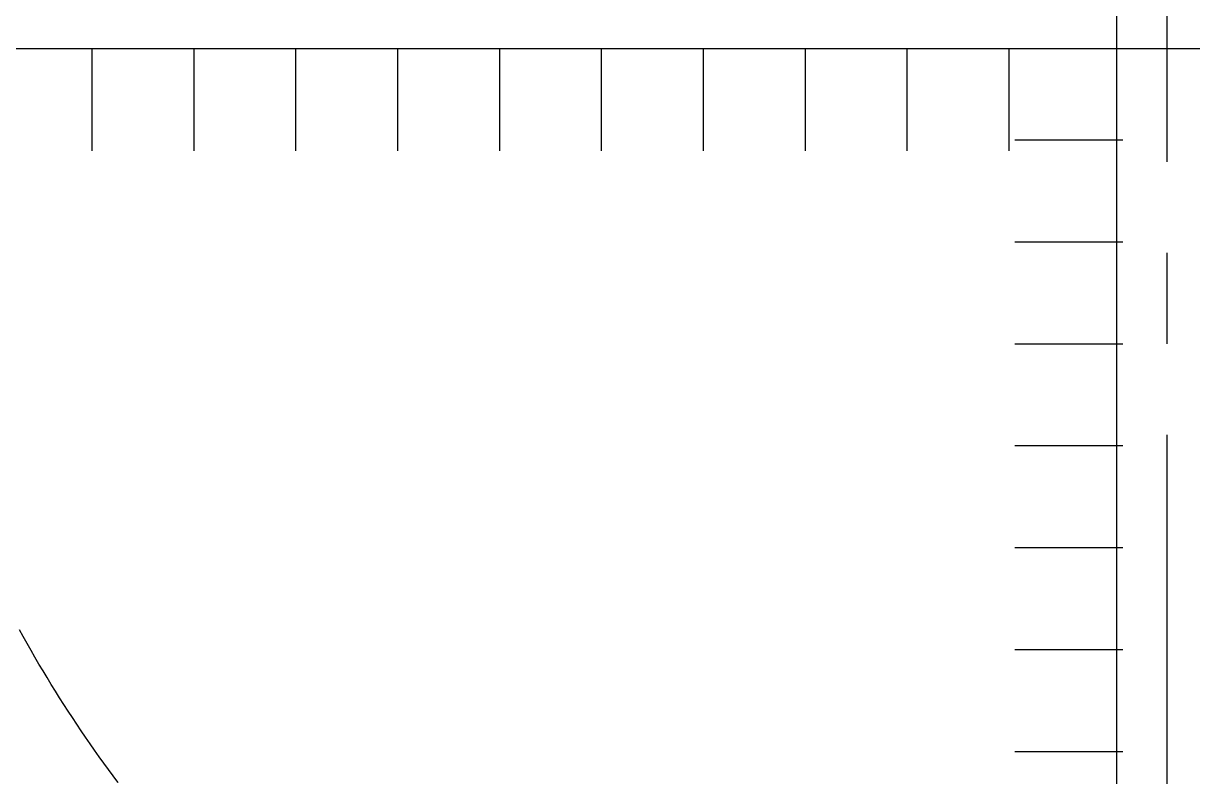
# Model space of a CAD drawing. Header units: millimetres. Extents: x -121190 to 167528, y -50070 to 22631.
# Drawn here: x 24641 to 25444, y 4642 to 5159 of the extents above; entities that cross this region are included whole.
import ezdxf

# ---------------------------------------------------------------- set-up
doc = ezdxf.new("R2010")
doc.units = ezdxf.units.MM
doc.header["$MEASUREMENT"] = 0
doc.linetypes.add('CENTER2', pattern=[1.125, 0.75, -0.125, 0.125, -0.125])
doc.linetypes.add('HIDDEN', pattern=[0.375, 0.25, -0.125])
for name, color, linetype in [('04.HIDDEN', 8, 'HIDDEN'), ('10.HATCH', 9, 'Continuous'), ('CDC.01.AXIS', 160, 'CENTER2')]:
    doc.layers.add(name, color=color, linetype=linetype)
doc.layers.add('CDC_03.BORDER', color=3, linetype='Continuous', lineweight=25)

msp = doc.modelspace()

# ---------------------------------------------------------------- linework, layer by layer
at = {"layer": '04.HIDDEN', "ltscale": 500}
msp.add_circle((25426.87, 5176.84), 900, dxfattribs=at)
at = {"layer": '10.HATCH', "ltscale": 10}
for p, q in [((24687.87, 5141.84), (24687.87, 5071.84)), ((24757.87, 5141.84), (24757.87, 5071.84)), ((24827.87, 5141.84), (24827.87, 5071.84)), ((24897.87, 5141.84), (24897.87, 5071.84)), ((24967.87, 5141.84), (24967.87, 5071.84)), ((25037.87, 5141.84), (25037.87, 5071.84)), ((25107.87, 5141.84), (25107.87, 5071.84)), ((25177.87, 5141.84), (25177.87, 5071.84)), ((25247.87, 5141.84), (25247.87, 5071.84)), ((25317.87, 5141.84), (25317.87, 5071.84)), ((25321.87, 5079.44), (25391.87, 5079.44)), ((25321.91, 5079.44), (25391.91, 5079.44)), ((25321.96, 5079.44), (25391.96, 5079.44)), ((25322, 5079.44), (25392, 5079.44)), ((25322.04, 5079.44), (25392.04, 5079.44)), ((25322.09, 5079.44), (25392.09, 5079.44)), ((25322.13, 5079.44), (25392.13, 5079.44)), ((25322.18, 5079.44), (25392.18, 5079.44)), ((25322.22, 5079.44), (25392.22, 5079.44)), ((25322.26, 5079.44), (25392.26, 5079.44)), ((25322.31, 5079.44), (25392.31, 5079.44)), ((25322.35, 5079.44), (25392.35, 5079.44)), ((25322.39, 5079.44), (25392.39, 5079.44)), ((25322.44, 5079.44), (25392.44, 5079.44)), ((25322.48, 5079.44), (25392.48, 5079.44)), ((25322.53, 5079.44), (25392.53, 5079.44)), ((25322.57, 5079.44), (25392.57, 5079.44)), ((25322.61, 5079.44), (25392.61, 5079.44)), ((25322.66, 5079.44), (25392.66, 5079.44)), ((25322.7, 5079.44), (25392.7, 5079.44)), ((25322.74, 5079.44), (25392.74, 5079.44)), ((25322.79, 5079.44), (25392.79, 5079.44)), ((25322.83, 5079.44), (25392.83, 5079.44)), ((25322.88, 5079.44), (25392.88, 5079.44)), ((25322.92, 5079.44), (25392.92, 5079.44)), ((25322.96, 5079.44), (25392.96, 5079.44)), ((25323.01, 5079.44), (25393.01, 5079.44)), ((25323.05, 5079.44), (25393.05, 5079.44)), ((25323.09, 5079.44), (25393.09, 5079.44)), ((25323.14, 5079.44), (25393.14, 5079.44)), ((25323.18, 5079.44), (25393.18, 5079.44)), ((25323.23, 5079.44), (25393.23, 5079.44)), ((25323.27, 5079.44), (25393.27, 5079.44)), ((25323.31, 5079.44), (25393.31, 5079.44)), ((25323.36, 5079.44), (25393.36, 5079.44)), ((25323.4, 5079.44), (25393.4, 5079.44)), ((25323.44, 5079.44), (25393.44, 5079.44)), ((25323.49, 5079.44), (25393.49, 5079.44)), ((25323.53, 5079.44), (25393.53, 5079.44)), ((25323.58, 5079.44), (25393.58, 5079.44)), ((25323.62, 5079.44), (25393.62, 5079.44)), ((25323.66, 5079.44), (25393.66, 5079.44)), ((25323.71, 5079.44), (25393.71, 5079.44)), ((25323.75, 5079.44), (25393.75, 5079.44)), ((25323.79, 5079.44), (25393.79, 5079.44)), ((25323.84, 5079.44), (25393.84, 5079.44)), ((25323.88, 5079.44), (25393.88, 5079.44)), ((25323.93, 5079.44), (25393.93, 5079.44)), ((25323.97, 5079.44), (25393.97, 5079.44)), ((25324.01, 5079.44), (25394.01, 5079.44)), ((25324.06, 5079.44), (25394.06, 5079.44)), ((25324.1, 5079.44), (25394.1, 5079.44)), ((25324.14, 5079.44), (25394.14, 5079.44)), ((25324.19, 5079.44), (25394.19, 5079.44)), ((25324.23, 5079.44), (25394.23, 5079.44)), ((25324.28, 5079.44), (25394.28, 5079.44)), ((25324.32, 5079.44), (25394.32, 5079.44)), ((25324.36, 5079.44), (25394.36, 5079.44)), ((25324.41, 5079.44), (25394.41, 5079.44)), ((25324.45, 5079.44), (25394.45, 5079.44)), ((25324.49, 5079.44), (25394.49, 5079.44)), ((25324.54, 5079.44), (25394.54, 5079.44)), ((25324.58, 5079.44), (25394.58, 5079.44)), ((25324.63, 5079.44), (25394.63, 5079.44)), ((25324.67, 5079.44), (25394.67, 5079.44)), ((25324.71, 5079.44), (25394.71, 5079.44)), ((25324.76, 5079.44), (25394.76, 5079.44)), ((25324.8, 5079.44), (25394.8, 5079.44)), ((25324.84, 5079.44), (25394.84, 5079.44)), ((25324.89, 5079.44), (25394.89, 5079.44)), ((25324.93, 5079.44), (25394.93, 5079.44)), ((25324.98, 5079.44), (25394.98, 5079.44)), ((25325.02, 5079.44), (25395.02, 5079.44)), ((25325.06, 5079.44), (25395.06, 5079.44)), ((25325.11, 5079.44), (25395.11, 5079.44)), ((25325.15, 5079.44), (25395.15, 5079.44)), ((25325.19, 5079.44), (25395.19, 5079.44)), ((25325.24, 5079.44), (25395.24, 5079.44)), ((25325.28, 5079.44), (25395.28, 5079.44)), ((25325.33, 5079.44), (25395.33, 5079.44)), ((25325.37, 5079.44), (25395.37, 5079.44)), ((25325.41, 5079.44), (25395.41, 5079.44)), ((25325.46, 5079.44), (25395.46, 5079.44)), ((25325.5, 5079.44), (25395.5, 5079.44)), ((25325.54, 5079.44), (25395.54, 5079.44)), ((25325.59, 5079.44), (25395.59, 5079.44)), ((25325.63, 5079.44), (25395.63, 5079.44)), ((25325.68, 5079.44), (25395.68, 5079.44)), ((25325.72, 5079.44), (25395.72, 5079.44)), ((25325.76, 5079.44), (25395.76, 5079.44)), ((25325.81, 5079.44), (25395.81, 5079.44)), ((25325.85, 5079.44), (25395.85, 5079.44)), ((25325.89, 5079.44), (25395.89, 5079.44)), ((25325.94, 5079.44), (25395.94, 5079.44)), ((25325.98, 5079.44), (25395.98, 5079.44)), ((25326.03, 5079.44), (25396.03, 5079.44)), ((25326.07, 5079.44), (25396.07, 5079.44)), ((25326.11, 5079.44), (25396.11, 5079.44)), ((25326.16, 5079.44), (25396.16, 5079.44)), ((25326.2, 5079.44), (25396.2, 5079.44)), ((25321.87, 5009.44), (25391.87, 5009.44)), ((25321.91, 5009.44), (25391.91, 5009.44)), ((25321.96, 5009.44), (25391.96, 5009.44)), ((25322, 5009.44), (25392, 5009.44)), ((25322.04, 5009.44), (25392.04, 5009.44)), ((25322.09, 5009.44), (25392.09, 5009.44)), ((25322.13, 5009.44), (25392.13, 5009.44)), ((25322.18, 5009.44), (25392.18, 5009.44)), ((25322.22, 5009.44), (25392.22, 5009.44)), ((25322.26, 5009.44), (25392.26, 5009.44)), ((25322.31, 5009.44), (25392.31, 5009.44)), ((25322.35, 5009.44), (25392.35, 5009.44)), ((25322.39, 5009.44), (25392.39, 5009.44)), ((25322.44, 5009.44), (25392.44, 5009.44)), ((25322.48, 5009.44), (25392.48, 5009.44)), ((25322.53, 5009.44), (25392.53, 5009.44)), ((25322.57, 5009.44), (25392.57, 5009.44)), ((25322.61, 5009.44), (25392.61, 5009.44)), ((25322.66, 5009.44), (25392.66, 5009.44)), ((25322.7, 5009.44), (25392.7, 5009.44)), ((25322.74, 5009.44), (25392.74, 5009.44)), ((25322.79, 5009.44), (25392.79, 5009.44)), ((25322.83, 5009.44), (25392.83, 5009.44)), ((25322.88, 5009.44), (25392.88, 5009.44)), ((25322.92, 5009.44), (25392.92, 5009.44)), ((25322.96, 5009.44), (25392.96, 5009.44)), ((25323.01, 5009.44), (25393.01, 5009.44)), ((25323.05, 5009.44), (25393.05, 5009.44)), ((25323.09, 5009.44), (25393.09, 5009.44)), ((25323.14, 5009.44), (25393.14, 5009.44)), ((25323.18, 5009.44), (25393.18, 5009.44)), ((25323.23, 5009.44), (25393.23, 5009.44)), ((25323.27, 5009.44), (25393.27, 5009.44)), ((25323.31, 5009.44), (25393.31, 5009.44)), ((25323.36, 5009.44), (25393.36, 5009.44)), ((25323.4, 5009.44), (25393.4, 5009.44)), ((25323.44, 5009.44), (25393.44, 5009.44)), ((25323.49, 5009.44), (25393.49, 5009.44)), ((25323.53, 5009.44), (25393.53, 5009.44)), ((25323.58, 5009.44), (25393.58, 5009.44)), ((25323.62, 5009.44), (25393.62, 5009.44)), ((25323.66, 5009.44), (25393.66, 5009.44)), ((25323.71, 5009.44), (25393.71, 5009.44)), ((25323.75, 5009.44), (25393.75, 5009.44)), ((25323.79, 5009.44), (25393.79, 5009.44)), ((25323.84, 5009.44), (25393.84, 5009.44)), ((25323.88, 5009.44), (25393.88, 5009.44)), ((25323.93, 5009.44), (25393.93, 5009.44)), ((25323.97, 5009.44), (25393.97, 5009.44)), ((25324.01, 5009.44), (25394.01, 5009.44)), ((25324.06, 5009.44), (25394.06, 5009.44)), ((25324.1, 5009.44), (25394.1, 5009.44)), ((25324.14, 5009.44), (25394.14, 5009.44)), ((25324.19, 5009.44), (25394.19, 5009.44)), ((25324.23, 5009.44), (25394.23, 5009.44)), ((25324.28, 5009.44), (25394.28, 5009.44)), ((25324.32, 5009.44), (25394.32, 5009.44)), ((25324.36, 5009.44), (25394.36, 5009.44)), ((25324.41, 5009.44), (25394.41, 5009.44)), ((25324.45, 5009.44), (25394.45, 5009.44)), ((25324.49, 5009.44), (25394.49, 5009.44)), ((25324.54, 5009.44), (25394.54, 5009.44)), ((25324.58, 5009.44), (25394.58, 5009.44)), ((25324.63, 5009.44), (25394.63, 5009.44)), ((25324.67, 5009.44), (25394.67, 5009.44)), ((25324.71, 5009.44), (25394.71, 5009.44)), ((25324.76, 5009.44), (25394.76, 5009.44)), ((25324.8, 5009.44), (25394.8, 5009.44)), ((25324.84, 5009.44), (25394.84, 5009.44)), ((25324.89, 5009.44), (25394.89, 5009.44)), ((25324.93, 5009.44), (25394.93, 5009.44)), ((25324.98, 5009.44), (25394.98, 5009.44)), ((25325.02, 5009.44), (25395.02, 5009.44)), ((25325.06, 5009.44), (25395.06, 5009.44)), ((25325.11, 5009.44), (25395.11, 5009.44)), ((25325.15, 5009.44), (25395.15, 5009.44)), ((25325.19, 5009.44), (25395.19, 5009.44)), ((25325.24, 5009.44), (25395.24, 5009.44)), ((25325.28, 5009.44), (25395.28, 5009.44)), ((25325.33, 5009.44), (25395.33, 5009.44)), ((25325.37, 5009.44), (25395.37, 5009.44)), ((25325.41, 5009.44), (25395.41, 5009.44)), ((25325.46, 5009.44), (25395.46, 5009.44)), ((25325.5, 5009.44), (25395.5, 5009.44)), ((25325.54, 5009.44), (25395.54, 5009.44)), ((25325.59, 5009.44), (25395.59, 5009.44)), ((25325.63, 5009.44), (25395.63, 5009.44)), ((25325.68, 5009.44), (25395.68, 5009.44)), ((25325.72, 5009.44), (25395.72, 5009.44)), ((25325.76, 5009.44), (25395.76, 5009.44)), ((25325.81, 5009.44), (25395.81, 5009.44)), ((25325.85, 5009.44), (25395.85, 5009.44)), ((25325.89, 5009.44), (25395.89, 5009.44)), ((25325.94, 5009.44), (25395.94, 5009.44)), ((25325.98, 5009.44), (25395.98, 5009.44)), ((25326.03, 5009.44), (25396.03, 5009.44)), ((25326.07, 5009.44), (25396.07, 5009.44)), ((25326.11, 5009.44), (25396.11, 5009.44)), ((25326.16, 5009.44), (25396.16, 5009.44)), ((25326.2, 5009.44), (25396.2, 5009.44)), ((25321.87, 4939.44), (25391.87, 4939.44)), ((25321.91, 4939.44), (25391.91, 4939.44)), ((25321.96, 4939.44), (25391.96, 4939.44)), ((25322, 4939.44), (25392, 4939.44)), ((25322.04, 4939.44), (25392.04, 4939.44)), ((25322.09, 4939.44), (25392.09, 4939.44)), ((25322.13, 4939.44), (25392.13, 4939.44)), ((25322.18, 4939.44), (25392.18, 4939.44)), ((25322.22, 4939.44), (25392.22, 4939.44)), ((25322.26, 4939.44), (25392.26, 4939.44)), ((25322.31, 4939.44), (25392.31, 4939.44)), ((25322.35, 4939.44), (25392.35, 4939.44)), ((25322.39, 4939.44), (25392.39, 4939.44)), ((25322.44, 4939.44), (25392.44, 4939.44)), ((25322.48, 4939.44), (25392.48, 4939.44)), ((25322.53, 4939.44), (25392.53, 4939.44)), ((25322.57, 4939.44), (25392.57, 4939.44)), ((25322.61, 4939.44), (25392.61, 4939.44)), ((25322.66, 4939.44), (25392.66, 4939.44)), ((25322.7, 4939.44), (25392.7, 4939.44)), ((25322.74, 4939.44), (25392.74, 4939.44)), ((25322.79, 4939.44), (25392.79, 4939.44)), ((25322.83, 4939.44), (25392.83, 4939.44)), ((25322.88, 4939.44), (25392.88, 4939.44)), ((25322.92, 4939.44), (25392.92, 4939.44)), ((25322.96, 4939.44), (25392.96, 4939.44)), ((25323.01, 4939.44), (25393.01, 4939.44)), ((25323.05, 4939.44), (25393.05, 4939.44)), ((25323.09, 4939.44), (25393.09, 4939.44)), ((25323.14, 4939.44), (25393.14, 4939.44)), ((25323.18, 4939.44), (25393.18, 4939.44)), ((25323.23, 4939.44), (25393.23, 4939.44)), ((25323.27, 4939.44), (25393.27, 4939.44)), ((25323.31, 4939.44), (25393.31, 4939.44)), ((25323.36, 4939.44), (25393.36, 4939.44)), ((25323.4, 4939.44), (25393.4, 4939.44)), ((25323.44, 4939.44), (25393.44, 4939.44)), ((25323.49, 4939.44), (25393.49, 4939.44)), ((25323.53, 4939.44), (25393.53, 4939.44)), ((25323.58, 4939.44), (25393.58, 4939.44)), ((25323.62, 4939.44), (25393.62, 4939.44)), ((25323.66, 4939.44), (25393.66, 4939.44)), ((25323.71, 4939.44), (25393.71, 4939.44)), ((25323.75, 4939.44), (25393.75, 4939.44)), ((25323.79, 4939.44), (25393.79, 4939.44)), ((25323.84, 4939.44), (25393.84, 4939.44)), ((25323.88, 4939.44), (25393.88, 4939.44)), ((25323.93, 4939.44), (25393.93, 4939.44)), ((25323.97, 4939.44), (25393.97, 4939.44)), ((25324.01, 4939.44), (25394.01, 4939.44)), ((25324.06, 4939.44), (25394.06, 4939.44)), ((25324.1, 4939.44), (25394.1, 4939.44)), ((25324.14, 4939.44), (25394.14, 4939.44)), ((25324.19, 4939.44), (25394.19, 4939.44)), ((25324.23, 4939.44), (25394.23, 4939.44)), ((25324.28, 4939.44), (25394.28, 4939.44)), ((25324.32, 4939.44), (25394.32, 4939.44)), ((25324.36, 4939.44), (25394.36, 4939.44)), ((25324.41, 4939.44), (25394.41, 4939.44)), ((25324.45, 4939.44), (25394.45, 4939.44)), ((25324.49, 4939.44), (25394.49, 4939.44)), ((25324.54, 4939.44), (25394.54, 4939.44)), ((25324.58, 4939.44), (25394.58, 4939.44)), ((25324.63, 4939.44), (25394.63, 4939.44)), ((25324.67, 4939.44), (25394.67, 4939.44)), ((25324.71, 4939.44), (25394.71, 4939.44)), ((25324.76, 4939.44), (25394.76, 4939.44)), ((25324.8, 4939.44), (25394.8, 4939.44)), ((25324.84, 4939.44), (25394.84, 4939.44)), ((25324.89, 4939.44), (25394.89, 4939.44)), ((25324.93, 4939.44), (25394.93, 4939.44)), ((25324.98, 4939.44), (25394.98, 4939.44)), ((25325.02, 4939.44), (25395.02, 4939.44)), ((25325.06, 4939.44), (25395.06, 4939.44)), ((25325.11, 4939.44), (25395.11, 4939.44)), ((25325.15, 4939.44), (25395.15, 4939.44)), ((25325.19, 4939.44), (25395.19, 4939.44)), ((25325.24, 4939.44), (25395.24, 4939.44)), ((25325.28, 4939.44), (25395.28, 4939.44)), ((25325.33, 4939.44), (25395.33, 4939.44)), ((25325.37, 4939.44), (25395.37, 4939.44)), ((25325.41, 4939.44), (25395.41, 4939.44)), ((25325.46, 4939.44), (25395.46, 4939.44)), ((25325.5, 4939.44), (25395.5, 4939.44)), ((25325.54, 4939.44), (25395.54, 4939.44)), ((25325.59, 4939.44), (25395.59, 4939.44)), ((25325.63, 4939.44), (25395.63, 4939.44)), ((25325.68, 4939.44), (25395.68, 4939.44)), ((25325.72, 4939.44), (25395.72, 4939.44)), ((25325.76, 4939.44), (25395.76, 4939.44)), ((25325.81, 4939.44), (25395.81, 4939.44)), ((25325.85, 4939.44), (25395.85, 4939.44)), ((25325.89, 4939.44), (25395.89, 4939.44)), ((25325.94, 4939.44), (25395.94, 4939.44)), ((25325.98, 4939.44), (25395.98, 4939.44)), ((25326.03, 4939.44), (25396.03, 4939.44)), ((25326.07, 4939.44), (25396.07, 4939.44)), ((25326.11, 4939.44), (25396.11, 4939.44)), ((25326.16, 4939.44), (25396.16, 4939.44)), ((25326.2, 4939.44), (25396.2, 4939.44)), ((25321.87, 4869.44), (25391.87, 4869.44)), ((25321.91, 4869.44), (25391.91, 4869.44)), ((25321.96, 4869.44), (25391.96, 4869.44)), ((25322, 4869.44), (25392, 4869.44)), ((25322.04, 4869.44), (25392.04, 4869.44)), ((25322.09, 4869.44), (25392.09, 4869.44)), ((25322.13, 4869.44), (25392.13, 4869.44)), ((25322.18, 4869.44), (25392.18, 4869.44)), ((25322.22, 4869.44), (25392.22, 4869.44)), ((25322.26, 4869.44), (25392.26, 4869.44)), ((25322.31, 4869.44), (25392.31, 4869.44)), ((25322.35, 4869.44), (25392.35, 4869.44)), ((25322.39, 4869.44), (25392.39, 4869.44)), ((25322.44, 4869.44), (25392.44, 4869.44)), ((25322.48, 4869.44), (25392.48, 4869.44)), ((25322.53, 4869.44), (25392.53, 4869.44)), ((25322.57, 4869.44), (25392.57, 4869.44)), ((25322.61, 4869.44), (25392.61, 4869.44)), ((25322.66, 4869.44), (25392.66, 4869.44)), ((25322.7, 4869.44), (25392.7, 4869.44)), ((25322.74, 4869.44), (25392.74, 4869.44)), ((25322.79, 4869.44), (25392.79, 4869.44)), ((25322.83, 4869.44), (25392.83, 4869.44)), ((25322.88, 4869.44), (25392.88, 4869.44)), ((25322.92, 4869.44), (25392.92, 4869.44)), ((25322.96, 4869.44), (25392.96, 4869.44)), ((25323.01, 4869.44), (25393.01, 4869.44)), ((25323.05, 4869.44), (25393.05, 4869.44)), ((25323.09, 4869.44), (25393.09, 4869.44)), ((25323.14, 4869.44), (25393.14, 4869.44)), ((25323.18, 4869.44), (25393.18, 4869.44)), ((25323.23, 4869.44), (25393.23, 4869.44)), ((25323.27, 4869.44), (25393.27, 4869.44)), ((25323.31, 4869.44), (25393.31, 4869.44)), ((25323.36, 4869.44), (25393.36, 4869.44)), ((25323.4, 4869.44), (25393.4, 4869.44)), ((25323.44, 4869.44), (25393.44, 4869.44)), ((25323.49, 4869.44), (25393.49, 4869.44)), ((25323.53, 4869.44), (25393.53, 4869.44)), ((25323.58, 4869.44), (25393.58, 4869.44)), ((25323.62, 4869.44), (25393.62, 4869.44)), ((25323.66, 4869.44), (25393.66, 4869.44)), ((25323.71, 4869.44), (25393.71, 4869.44)), ((25323.75, 4869.44), (25393.75, 4869.44)), ((25323.79, 4869.44), (25393.79, 4869.44)), ((25323.84, 4869.44), (25393.84, 4869.44)), ((25323.88, 4869.44), (25393.88, 4869.44)), ((25323.93, 4869.44), (25393.93, 4869.44)), ((25323.97, 4869.44), (25393.97, 4869.44)), ((25324.01, 4869.44), (25394.01, 4869.44)), ((25324.06, 4869.44), (25394.06, 4869.44)), ((25324.1, 4869.44), (25394.1, 4869.44)), ((25324.14, 4869.44), (25394.14, 4869.44)), ((25324.19, 4869.44), (25394.19, 4869.44)), ((25324.23, 4869.44), (25394.23, 4869.44)), ((25324.28, 4869.44), (25394.28, 4869.44)), ((25324.32, 4869.44), (25394.32, 4869.44)), ((25324.36, 4869.44), (25394.36, 4869.44)), ((25324.41, 4869.44), (25394.41, 4869.44)), ((25324.45, 4869.44), (25394.45, 4869.44)), ((25324.49, 4869.44), (25394.49, 4869.44)), ((25324.54, 4869.44), (25394.54, 4869.44)), ((25324.58, 4869.44), (25394.58, 4869.44)), ((25324.63, 4869.44), (25394.63, 4869.44)), ((25324.67, 4869.44), (25394.67, 4869.44)), ((25324.71, 4869.44), (25394.71, 4869.44)), ((25324.76, 4869.44), (25394.76, 4869.44)), ((25324.8, 4869.44), (25394.8, 4869.44)), ((25324.84, 4869.44), (25394.84, 4869.44)), ((25324.89, 4869.44), (25394.89, 4869.44)), ((25324.93, 4869.44), (25394.93, 4869.44)), ((25324.98, 4869.44), (25394.98, 4869.44)), ((25325.02, 4869.44), (25395.02, 4869.44)), ((25325.06, 4869.44), (25395.06, 4869.44)), ((25325.11, 4869.44), (25395.11, 4869.44)), ((25325.15, 4869.44), (25395.15, 4869.44)), ((25325.19, 4869.44), (25395.19, 4869.44)), ((25325.24, 4869.44), (25395.24, 4869.44)), ((25325.28, 4869.44), (25395.28, 4869.44)), ((25325.33, 4869.44), (25395.33, 4869.44)), ((25325.37, 4869.44), (25395.37, 4869.44)), ((25325.41, 4869.44), (25395.41, 4869.44)), ((25325.46, 4869.44), (25395.46, 4869.44)), ((25325.5, 4869.44), (25395.5, 4869.44)), ((25325.54, 4869.44), (25395.54, 4869.44)), ((25325.59, 4869.44), (25395.59, 4869.44)), ((25325.63, 4869.44), (25395.63, 4869.44)), ((25325.68, 4869.44), (25395.68, 4869.44)), ((25325.72, 4869.44), (25395.72, 4869.44)), ((25325.76, 4869.44), (25395.76, 4869.44)), ((25325.81, 4869.44), (25395.81, 4869.44)), ((25325.85, 4869.44), (25395.85, 4869.44)), ((25325.89, 4869.44), (25395.89, 4869.44)), ((25325.94, 4869.44), (25395.94, 4869.44)), ((25325.98, 4869.44), (25395.98, 4869.44)), ((25326.03, 4869.44), (25396.03, 4869.44)), ((25326.07, 4869.44), (25396.07, 4869.44)), ((25326.11, 4869.44), (25396.11, 4869.44)), ((25326.16, 4869.44), (25396.16, 4869.44)), ((25326.2, 4869.44), (25396.2, 4869.44)), ((25321.87, 4799.44), (25391.87, 4799.44)), ((25321.91, 4799.44), (25391.91, 4799.44)), ((25321.96, 4799.44), (25391.96, 4799.44)), ((25322, 4799.44), (25392, 4799.44)), ((25322.04, 4799.44), (25392.04, 4799.44)), ((25322.09, 4799.44), (25392.09, 4799.44)), ((25322.13, 4799.44), (25392.13, 4799.44)), ((25322.18, 4799.44), (25392.18, 4799.44)), ((25322.22, 4799.44), (25392.22, 4799.44)), ((25322.26, 4799.44), (25392.26, 4799.44)), ((25322.31, 4799.44), (25392.31, 4799.44)), ((25322.35, 4799.44), (25392.35, 4799.44)), ((25322.39, 4799.44), (25392.39, 4799.44)), ((25322.44, 4799.44), (25392.44, 4799.44)), ((25322.48, 4799.44), (25392.48, 4799.44)), ((25322.53, 4799.44), (25392.53, 4799.44)), ((25322.57, 4799.44), (25392.57, 4799.44)), ((25322.61, 4799.44), (25392.61, 4799.44)), ((25322.66, 4799.44), (25392.66, 4799.44)), ((25322.7, 4799.44), (25392.7, 4799.44)), ((25322.74, 4799.44), (25392.74, 4799.44)), ((25322.79, 4799.44), (25392.79, 4799.44)), ((25322.83, 4799.44), (25392.83, 4799.44)), ((25322.88, 4799.44), (25392.88, 4799.44)), ((25322.92, 4799.44), (25392.92, 4799.44)), ((25322.96, 4799.44), (25392.96, 4799.44)), ((25323.01, 4799.44), (25393.01, 4799.44)), ((25323.05, 4799.44), (25393.05, 4799.44)), ((25323.09, 4799.44), (25393.09, 4799.44)), ((25323.14, 4799.44), (25393.14, 4799.44)), ((25323.18, 4799.44), (25393.18, 4799.44)), ((25323.23, 4799.44), (25393.23, 4799.44)), ((25323.27, 4799.44), (25393.27, 4799.44)), ((25323.31, 4799.44), (25393.31, 4799.44)), ((25323.36, 4799.44), (25393.36, 4799.44)), ((25323.4, 4799.44), (25393.4, 4799.44)), ((25323.44, 4799.44), (25393.44, 4799.44)), ((25323.49, 4799.44), (25393.49, 4799.44)), ((25323.53, 4799.44), (25393.53, 4799.44)), ((25323.58, 4799.44), (25393.58, 4799.44)), ((25323.62, 4799.44), (25393.62, 4799.44)), ((25323.66, 4799.44), (25393.66, 4799.44)), ((25323.71, 4799.44), (25393.71, 4799.44)), ((25323.75, 4799.44), (25393.75, 4799.44)), ((25323.79, 4799.44), (25393.79, 4799.44)), ((25323.84, 4799.44), (25393.84, 4799.44)), ((25323.88, 4799.44), (25393.88, 4799.44)), ((25323.93, 4799.44), (25393.93, 4799.44)), ((25323.97, 4799.44), (25393.97, 4799.44)), ((25324.01, 4799.44), (25394.01, 4799.44)), ((25324.06, 4799.44), (25394.06, 4799.44)), ((25324.1, 4799.44), (25394.1, 4799.44)), ((25324.14, 4799.44), (25394.14, 4799.44)), ((25324.19, 4799.44), (25394.19, 4799.44)), ((25324.23, 4799.44), (25394.23, 4799.44)), ((25324.28, 4799.44), (25394.28, 4799.44)), ((25324.32, 4799.44), (25394.32, 4799.44)), ((25324.36, 4799.44), (25394.36, 4799.44)), ((25324.41, 4799.44), (25394.41, 4799.44)), ((25324.45, 4799.44), (25394.45, 4799.44)), ((25324.49, 4799.44), (25394.49, 4799.44)), ((25324.54, 4799.44), (25394.54, 4799.44)), ((25324.58, 4799.44), (25394.58, 4799.44)), ((25324.63, 4799.44), (25394.63, 4799.44)), ((25324.67, 4799.44), (25394.67, 4799.44)), ((25324.71, 4799.44), (25394.71, 4799.44)), ((25324.76, 4799.44), (25394.76, 4799.44)), ((25324.8, 4799.44), (25394.8, 4799.44)), ((25324.84, 4799.44), (25394.84, 4799.44)), ((25324.89, 4799.44), (25394.89, 4799.44)), ((25324.93, 4799.44), (25394.93, 4799.44)), ((25324.98, 4799.44), (25394.98, 4799.44)), ((25325.02, 4799.44), (25395.02, 4799.44)), ((25325.06, 4799.44), (25395.06, 4799.44)), ((25325.11, 4799.44), (25395.11, 4799.44)), ((25325.15, 4799.44), (25395.15, 4799.44)), ((25325.19, 4799.44), (25395.19, 4799.44)), ((25325.24, 4799.44), (25395.24, 4799.44)), ((25325.28, 4799.44), (25395.28, 4799.44)), ((25325.33, 4799.44), (25395.33, 4799.44)), ((25325.37, 4799.44), (25395.37, 4799.44)), ((25325.41, 4799.44), (25395.41, 4799.44)), ((25325.46, 4799.44), (25395.46, 4799.44)), ((25325.5, 4799.44), (25395.5, 4799.44)), ((25325.54, 4799.44), (25395.54, 4799.44)), ((25325.59, 4799.44), (25395.59, 4799.44)), ((25325.63, 4799.44), (25395.63, 4799.44)), ((25325.68, 4799.44), (25395.68, 4799.44)), ((25325.72, 4799.44), (25395.72, 4799.44)), ((25325.76, 4799.44), (25395.76, 4799.44)), ((25325.81, 4799.44), (25395.81, 4799.44)), ((25325.85, 4799.44), (25395.85, 4799.44)), ((25325.89, 4799.44), (25395.89, 4799.44)), ((25325.94, 4799.44), (25395.94, 4799.44)), ((25325.98, 4799.44), (25395.98, 4799.44)), ((25326.03, 4799.44), (25396.03, 4799.44)), ((25326.07, 4799.44), (25396.07, 4799.44)), ((25326.11, 4799.44), (25396.11, 4799.44)), ((25326.16, 4799.44), (25396.16, 4799.44)), ((25326.2, 4799.44), (25396.2, 4799.44)), ((25321.87, 4729.44), (25391.87, 4729.44)), ((25321.91, 4729.44), (25391.91, 4729.44)), ((25321.96, 4729.44), (25391.96, 4729.44)), ((25322, 4729.44), (25392, 4729.44)), ((25322.04, 4729.44), (25392.04, 4729.44)), ((25322.09, 4729.44), (25392.09, 4729.44)), ((25322.13, 4729.44), (25392.13, 4729.44)), ((25322.18, 4729.44), (25392.18, 4729.44)), ((25322.22, 4729.44), (25392.22, 4729.44)), ((25322.26, 4729.44), (25392.26, 4729.44)), ((25322.31, 4729.44), (25392.31, 4729.44)), ((25322.35, 4729.44), (25392.35, 4729.44)), ((25322.39, 4729.44), (25392.39, 4729.44)), ((25322.44, 4729.44), (25392.44, 4729.44)), ((25322.48, 4729.44), (25392.48, 4729.44)), ((25322.53, 4729.44), (25392.53, 4729.44)), ((25322.57, 4729.44), (25392.57, 4729.44)), ((25322.61, 4729.44), (25392.61, 4729.44)), ((25322.66, 4729.44), (25392.66, 4729.44)), ((25322.7, 4729.44), (25392.7, 4729.44)), ((25322.74, 4729.44), (25392.74, 4729.44)), ((25322.79, 4729.44), (25392.79, 4729.44)), ((25322.83, 4729.44), (25392.83, 4729.44)), ((25322.88, 4729.44), (25392.88, 4729.44)), ((25322.92, 4729.44), (25392.92, 4729.44)), ((25322.96, 4729.44), (25392.96, 4729.44)), ((25323.01, 4729.44), (25393.01, 4729.44)), ((25323.05, 4729.44), (25393.05, 4729.44)), ((25323.09, 4729.44), (25393.09, 4729.44)), ((25323.14, 4729.44), (25393.14, 4729.44)), ((25323.18, 4729.44), (25393.18, 4729.44)), ((25323.23, 4729.44), (25393.23, 4729.44)), ((25323.27, 4729.44), (25393.27, 4729.44)), ((25323.31, 4729.44), (25393.31, 4729.44)), ((25323.36, 4729.44), (25393.36, 4729.44)), ((25323.4, 4729.44), (25393.4, 4729.44)), ((25323.44, 4729.44), (25393.44, 4729.44)), ((25323.49, 4729.44), (25393.49, 4729.44)), ((25323.53, 4729.44), (25393.53, 4729.44)), ((25323.58, 4729.44), (25393.58, 4729.44)), ((25323.62, 4729.44), (25393.62, 4729.44)), ((25323.66, 4729.44), (25393.66, 4729.44)), ((25323.71, 4729.44), (25393.71, 4729.44)), ((25323.75, 4729.44), (25393.75, 4729.44)), ((25323.79, 4729.44), (25393.79, 4729.44)), ((25323.84, 4729.44), (25393.84, 4729.44)), ((25323.88, 4729.44), (25393.88, 4729.44)), ((25323.93, 4729.44), (25393.93, 4729.44)), ((25323.97, 4729.44), (25393.97, 4729.44)), ((25324.01, 4729.44), (25394.01, 4729.44)), ((25324.06, 4729.44), (25394.06, 4729.44)), ((25324.1, 4729.44), (25394.1, 4729.44)), ((25324.14, 4729.44), (25394.14, 4729.44)), ((25324.19, 4729.44), (25394.19, 4729.44)), ((25324.23, 4729.44), (25394.23, 4729.44)), ((25324.28, 4729.44), (25394.28, 4729.44)), ((25324.32, 4729.44), (25394.32, 4729.44)), ((25324.36, 4729.44), (25394.36, 4729.44)), ((25324.41, 4729.44), (25394.41, 4729.44)), ((25324.45, 4729.44), (25394.45, 4729.44)), ((25324.49, 4729.44), (25394.49, 4729.44)), ((25324.54, 4729.44), (25394.54, 4729.44)), ((25324.58, 4729.44), (25394.58, 4729.44)), ((25324.63, 4729.44), (25394.63, 4729.44)), ((25324.67, 4729.44), (25394.67, 4729.44)), ((25324.71, 4729.44), (25394.71, 4729.44)), ((25324.76, 4729.44), (25394.76, 4729.44)), ((25324.8, 4729.44), (25394.8, 4729.44)), ((25324.84, 4729.44), (25394.84, 4729.44)), ((25324.89, 4729.44), (25394.89, 4729.44)), ((25324.93, 4729.44), (25394.93, 4729.44)), ((25324.98, 4729.44), (25394.98, 4729.44)), ((25325.02, 4729.44), (25395.02, 4729.44)), ((25325.06, 4729.44), (25395.06, 4729.44)), ((25325.11, 4729.44), (25395.11, 4729.44)), ((25325.15, 4729.44), (25395.15, 4729.44)), ((25325.19, 4729.44), (25395.19, 4729.44)), ((25325.24, 4729.44), (25395.24, 4729.44)), ((25325.28, 4729.44), (25395.28, 4729.44)), ((25325.33, 4729.44), (25395.33, 4729.44)), ((25325.37, 4729.44), (25395.37, 4729.44)), ((25325.41, 4729.44), (25395.41, 4729.44)), ((25325.46, 4729.44), (25395.46, 4729.44)), ((25325.5, 4729.44), (25395.5, 4729.44)), ((25325.54, 4729.44), (25395.54, 4729.44)), ((25325.59, 4729.44), (25395.59, 4729.44)), ((25325.63, 4729.44), (25395.63, 4729.44)), ((25325.68, 4729.44), (25395.68, 4729.44)), ((25325.72, 4729.44), (25395.72, 4729.44)), ((25325.76, 4729.44), (25395.76, 4729.44)), ((25325.81, 4729.44), (25395.81, 4729.44)), ((25325.85, 4729.44), (25395.85, 4729.44)), ((25325.89, 4729.44), (25395.89, 4729.44)), ((25325.94, 4729.44), (25395.94, 4729.44)), ((25325.98, 4729.44), (25395.98, 4729.44)), ((25326.03, 4729.44), (25396.03, 4729.44)), ((25326.07, 4729.44), (25396.07, 4729.44)), ((25326.11, 4729.44), (25396.11, 4729.44)), ((25326.16, 4729.44), (25396.16, 4729.44)), ((25326.2, 4729.44), (25396.2, 4729.44)), ((25321.87, 4659.44), (25391.87, 4659.44)), ((25321.91, 4659.44), (25391.91, 4659.44)), ((25321.96, 4659.44), (25391.96, 4659.44)), ((25322, 4659.44), (25392, 4659.44)), ((25322.04, 4659.44), (25392.04, 4659.44)), ((25322.09, 4659.44), (25392.09, 4659.44)), ((25322.13, 4659.44), (25392.13, 4659.44)), ((25322.18, 4659.44), (25392.18, 4659.44)), ((25322.22, 4659.44), (25392.22, 4659.44)), ((25322.26, 4659.44), (25392.26, 4659.44)), ((25322.31, 4659.44), (25392.31, 4659.44)), ((25322.35, 4659.44), (25392.35, 4659.44)), ((25322.39, 4659.44), (25392.39, 4659.44)), ((25322.44, 4659.44), (25392.44, 4659.44)), ((25322.48, 4659.44), (25392.48, 4659.44)), ((25322.53, 4659.44), (25392.53, 4659.44)), ((25322.57, 4659.44), (25392.57, 4659.44)), ((25322.61, 4659.44), (25392.61, 4659.44)), ((25322.66, 4659.44), (25392.66, 4659.44)), ((25322.7, 4659.44), (25392.7, 4659.44)), ((25322.74, 4659.44), (25392.74, 4659.44)), ((25322.79, 4659.44), (25392.79, 4659.44)), ((25322.83, 4659.44), (25392.83, 4659.44)), ((25322.88, 4659.44), (25392.88, 4659.44)), ((25322.92, 4659.44), (25392.92, 4659.44)), ((25322.96, 4659.44), (25392.96, 4659.44)), ((25323.01, 4659.44), (25393.01, 4659.44)), ((25323.05, 4659.44), (25393.05, 4659.44)), ((25323.09, 4659.44), (25393.09, 4659.44)), ((25323.14, 4659.44), (25393.14, 4659.44)), ((25323.18, 4659.44), (25393.18, 4659.44)), ((25323.23, 4659.44), (25393.23, 4659.44)), ((25323.27, 4659.44), (25393.27, 4659.44)), ((25323.31, 4659.44), (25393.31, 4659.44)), ((25323.36, 4659.44), (25393.36, 4659.44)), ((25323.4, 4659.44), (25393.4, 4659.44)), ((25323.44, 4659.44), (25393.44, 4659.44)), ((25323.49, 4659.44), (25393.49, 4659.44)), ((25323.53, 4659.44), (25393.53, 4659.44)), ((25323.58, 4659.44), (25393.58, 4659.44)), ((25323.62, 4659.44), (25393.62, 4659.44)), ((25323.66, 4659.44), (25393.66, 4659.44)), ((25323.71, 4659.44), (25393.71, 4659.44)), ((25323.75, 4659.44), (25393.75, 4659.44)), ((25323.79, 4659.44), (25393.79, 4659.44)), ((25323.84, 4659.44), (25393.84, 4659.44)), ((25323.88, 4659.44), (25393.88, 4659.44)), ((25323.93, 4659.44), (25393.93, 4659.44)), ((25323.97, 4659.44), (25393.97, 4659.44)), ((25324.01, 4659.44), (25394.01, 4659.44)), ((25324.06, 4659.44), (25394.06, 4659.44)), ((25324.1, 4659.44), (25394.1, 4659.44)), ((25324.14, 4659.44), (25394.14, 4659.44)), ((25324.19, 4659.44), (25394.19, 4659.44)), ((25324.23, 4659.44), (25394.23, 4659.44)), ((25324.28, 4659.44), (25394.28, 4659.44)), ((25324.32, 4659.44), (25394.32, 4659.44)), ((25324.36, 4659.44), (25394.36, 4659.44)), ((25324.41, 4659.44), (25394.41, 4659.44)), ((25324.45, 4659.44), (25394.45, 4659.44)), ((25324.49, 4659.44), (25394.49, 4659.44)), ((25324.54, 4659.44), (25394.54, 4659.44)), ((25324.58, 4659.44), (25394.58, 4659.44)), ((25324.63, 4659.44), (25394.63, 4659.44)), ((25324.67, 4659.44), (25394.67, 4659.44)), ((25324.71, 4659.44), (25394.71, 4659.44)), ((25324.76, 4659.44), (25394.76, 4659.44)), ((25324.8, 4659.44), (25394.8, 4659.44)), ((25324.84, 4659.44), (25394.84, 4659.44)), ((25324.89, 4659.44), (25394.89, 4659.44)), ((25324.93, 4659.44), (25394.93, 4659.44)), ((25324.98, 4659.44), (25394.98, 4659.44)), ((25325.02, 4659.44), (25395.02, 4659.44)), ((25325.06, 4659.44), (25395.06, 4659.44)), ((25325.11, 4659.44), (25395.11, 4659.44)), ((25325.15, 4659.44), (25395.15, 4659.44)), ((25325.19, 4659.44), (25395.19, 4659.44)), ((25325.24, 4659.44), (25395.24, 4659.44)), ((25325.28, 4659.44), (25395.28, 4659.44)), ((25325.33, 4659.44), (25395.33, 4659.44)), ((25325.37, 4659.44), (25395.37, 4659.44)), ((25325.41, 4659.44), (25395.41, 4659.44)), ((25325.46, 4659.44), (25395.46, 4659.44)), ((25325.5, 4659.44), (25395.5, 4659.44)), ((25325.54, 4659.44), (25395.54, 4659.44)), ((25325.59, 4659.44), (25395.59, 4659.44)), ((25325.63, 4659.44), (25395.63, 4659.44)), ((25325.68, 4659.44), (25395.68, 4659.44)), ((25325.72, 4659.44), (25395.72, 4659.44)), ((25325.76, 4659.44), (25395.76, 4659.44)), ((25325.81, 4659.44), (25395.81, 4659.44)), ((25325.85, 4659.44), (25395.85, 4659.44)), ((25325.89, 4659.44), (25395.89, 4659.44)), ((25325.94, 4659.44), (25395.94, 4659.44)), ((25325.98, 4659.44), (25395.98, 4659.44)), ((25326.03, 4659.44), (25396.03, 4659.44)), ((25326.07, 4659.44), (25396.07, 4659.44)), ((25326.11, 4659.44), (25396.11, 4659.44)), ((25326.16, 4659.44), (25396.16, 4659.44)), ((25326.2, 4659.44), (25396.2, 4659.44))]:
    msp.add_line(p, q, dxfattribs=at)
at = {"layer": 'CDC.01.AXIS', "ltscale": 500}
msp.add_line((25426.35, 7126.84), (25426.35, 3226.84), dxfattribs=at)
at = {"layer": 'CDC_03.BORDER', "ltscale": 10}
for p, q in [((25391.87, 6676.84), (25391.87, 3676.84)), ((25461.87, 5141.84), (23926.87, 5141.84))]:
    msp.add_line(p, q, dxfattribs=at)
msp.add_circle((25426.87, 5176.84), 1500, dxfattribs=at)

doc.saveas('drawing.dxf')
